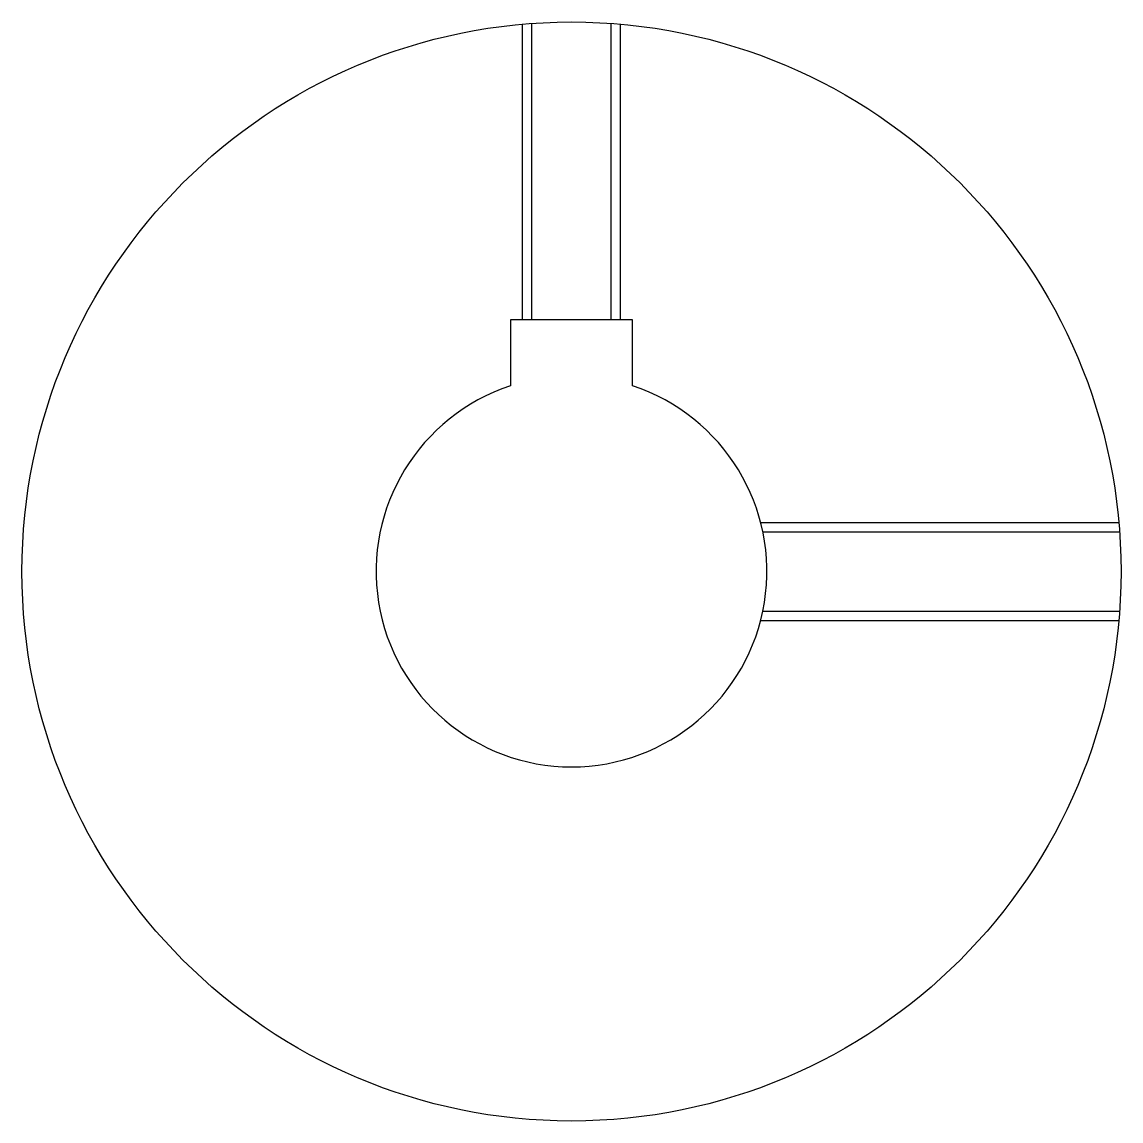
# Model space of a CAD drawing. Header units: metres. Extents: x 122 to 308, y 94 to 151.
# Drawn here: x 262.5 to 307.5, y 99.75 to 144.75 of the extents above.
import ezdxf

# ---------------------------------------------------------------- set-up
doc = ezdxf.new("R2010")
doc.units = ezdxf.units.M

msp = doc.modelspace()

# ---------------------------------------------------------------- linework, layer by layer
at = {"color": 4}
for points in [[(283, 132.550003), (283, 144.660934)], [(283.380005, 132.550003), (283.380005, 144.691605)], [(286.619995, 132.550003), (286.619995, 144.691605)], [(287, 132.550003), (287, 144.660934)], [(287.5, 129.849335), (287.5, 132.550003), (282.5, 132.550003), (282.5, 129.849335)], [(292.745972, 124.25), (307.41095, 124.25)], [(292.834259, 123.870003), (307.441589, 123.870003)], [(292.834259, 120.629997), (307.441589, 120.629997)], [(292.745972, 120.25), (307.41095, 120.25)]]:
    msp.add_lwpolyline(points, dxfattribs=at)
msp.add_circle((285, 122.25), 22.5, dxfattribs=at)
msp.add_arc((285, 122.25), 8, 108.2099573, 71.7900427, dxfattribs=at)

doc.saveas('drawing.dxf')
